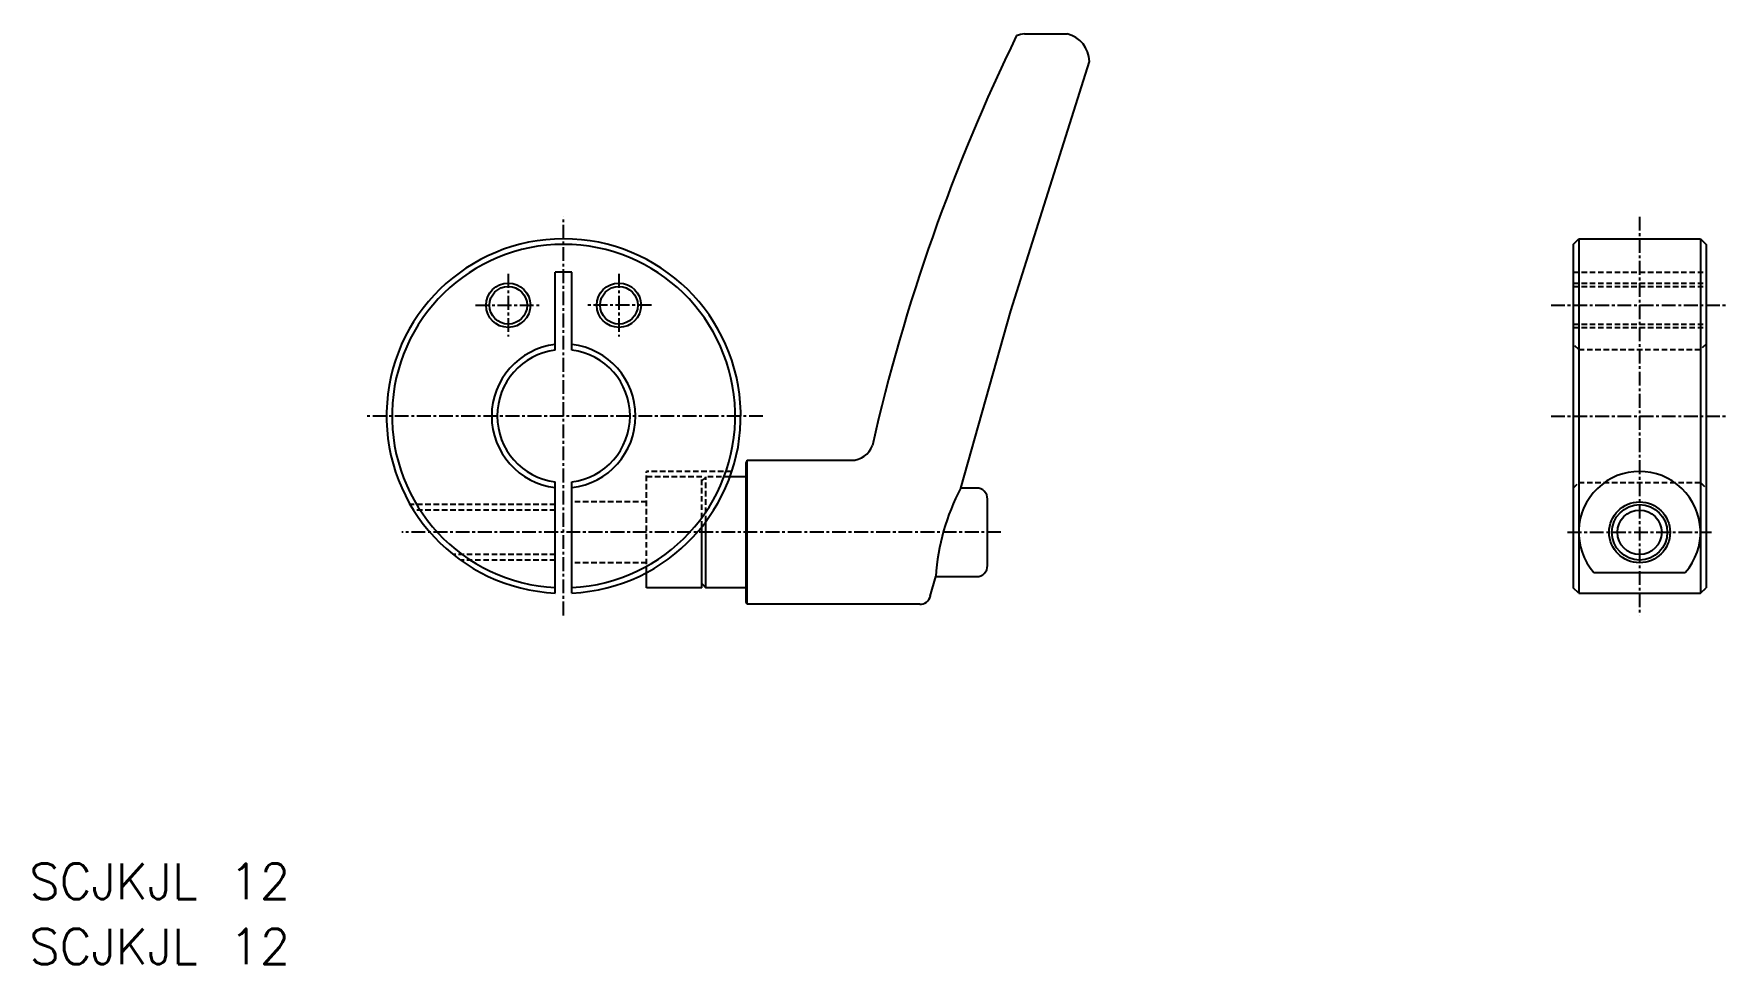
# Model space of a CAD drawing. Extents: x 10 to 163, y -98 to -14.
import ezdxf

# ---------------------------------------------------------------- set-up
doc = ezdxf.new("R2010")
doc.units = 0
doc.linetypes.add('CENTER', pattern=[2, 1.25, -0.25, 0.25, -0.25])
doc.linetypes.add('DASHED', pattern=[0.75, 0.5, -0.25])
doc.layers.get('0').update_dxf_attribs({"linetype": 'CONTINUOUS'})
doc.layers.add('CENTER', color=1, linetype='CENTER')
doc.styles.get("Standard").update_dxf_attribs({"font": 'txt.shx', "bigfont": 'bigfont.shx'})

# ---------------------------------------------------------------- blocks, each defined once
blk = doc.blocks.new('CLDF')
at = {"color": 7, "linetype": 'CONTINUOUS'}
for p, q in [((25.14, 45), (28.99, 45)), ((23.89, 20), (31, 42.52)), ((19.38, 4), (23.89, 20)), ((0.09, 6.5), (0, 6.3)), ((0, -6.3), (0, 6.3)), ((0.09, 6.5), (9.51, 6.5)), ((0.09, -6.5), (0.09, 6.5)), ((20.8, 4), (19.38, 4)), ((21.8, -3), (21.8, 3)), ((16.63, -5.77), (17.13, -4)), ((17.13, -4), (20.8, -4)), ((0.09, -6.5), (0, -6.3)), ((15.67, -6.5), (0.09, -6.5))]:
    blk.add_line(p, q, dxfattribs=at)
for centre, radius, start, end in [((178.43, -30.15), 171.3, 154.0311, 167.1877), ((25.95, 39.05), 6, 97.7241, 104.6825), ((28.43, 42.49), 2.57, 0.645, 77.5412), ((9.51, 8.5), 2, 270, 340.621), ((36.81, -5.22), 19.72, 152.1114, 176.4391), ((20.8, 3), 1, 0, 90), ((20.8, -3), 1, 270, 0), ((15.67, -5.5), 1, 270, 344.2753)]:
    blk.add_arc(centre, radius, start, end, dxfattribs=at)

msp = doc.modelspace()

# ---------------------------------------------------------------- linework, layer by layer
at = {"color": 7, "linetype": 'CONTINUOUS'}
for p, q in [((148.82, -33.04), (149.32, -32.54)), ((148.82, -33.04), (148.82, -64.04)), ((149.32, -32.54), (149.32, -64.54)), ((149.32, -32.54), (160.32, -32.54)), ((160.32, -32.54), (160.32, -64.54)), ((160.32, -32.54), (160.82, -33.04)), ((160.82, -33.04), (160.82, -64.04)), ((56.86, -42.58), (56.86, -35.54)), ((58.36, -35.54), (56.86, -35.54)), ((58.36, -42.58), (58.36, -35.54)), ((56.86, -64.52), (56.86, -54.49)), ((58.36, -64.52), (58.36, -54.49)), ((74.11, -54.04), (72.63, -54.04)), ((70.47, -64.04), (70.47, -58.05)), ((70.11, -64.04), (70.11, -58.52)), ((65.11, -64.04), (65.11, -62.67)), ((150.69, -62.67), (158.95, -62.67)), ((70.11, -64.04), (65.11, -64.04)), ((70.11, -63.67), (70.47, -64.04)), ((74.11, -64.04), (70.47, -64.04)), ((149.32, -64.54), (148.82, -64.04)), ((160.32, -64.54), (160.82, -64.04)), ((149.32, -64.54), (160.32, -64.54))]:
    msp.add_line(p, q, dxfattribs=at)
at = {"color": 3, "linetype": 'DASHED'}
for p, q in [((148.82, -35.54), (160.82, -35.54)), ((148.82, -36.54), (160.82, -36.54)), ((148.82, -36.84), (160.82, -36.84)), ((148.82, -40.24), (160.82, -40.24)), ((148.82, -40.54), (160.82, -40.54)), ((149.32, -42.54), (148.82, -42.04)), ((149.32, -42.54), (160.32, -42.54)), ((160.82, -42.04), (160.32, -42.54)), ((65.11, -62.67), (65.11, -53.54)), ((72.8, -53.54), (65.11, -53.54)), ((70.11, -54.04), (65.11, -54.04)), ((70.11, -58.52), (70.11, -54.04)), ((70.11, -54.4), (70.47, -54.04)), ((70.47, -58.05), (70.47, -54.04)), ((72.63, -54.04), (70.47, -54.04)), ((148.82, -55.04), (149.32, -54.54)), ((149.32, -54.54), (160.32, -54.54)), ((160.32, -54.54), (160.82, -55.04)), ((56.86, -56.54), (43.75, -56.54)), ((65.11, -56.29), (58.36, -56.29)), ((56.86, -57.04), (44.05, -57.04)), ((56.86, -61.04), (47.62, -61.04)), ((56.86, -61.54), (48.28, -61.54)), ((65.11, -61.79), (58.36, -61.79))]:
    msp.add_line(p, q, dxfattribs=at)
at = {"color": 3, "linetype": 'CONTINUOUS'}
for centre, radius in [((52.61, -38.54), 2), ((62.61, -38.54), 2), ((154.82, -59.04), 2.5)]:
    msp.add_circle(centre, radius, dxfattribs=at)
at = {"color": 7, "linetype": 'CONTINUOUS'}
for centre, radius in [((52.61, -38.54), 1.7), ((62.61, -38.54), 1.7), ((154.82, -59.04), 2.75), ((154.82, -59.04), 2)]:
    msp.add_circle(centre, radius, dxfattribs=at)
for centre, radius, start, end in [((57.61, -48.54), 16, 272.6867, 267.3133), ((57.61, -48.54), 15.5, 272.7735, 267.2265), ((57.61, -48.54), 6.5, 96.6258, 263.3742), ((57.61, -48.54), 6, 97.1808, 262.8192), ((57.61, -48.54), 6.5, 276.6258, 83.3742), ((57.61, -48.54), 6, 277.1808, 82.8192), ((154.82, -59.04), 5.5, 318.6544, 221.3456)]:
    msp.add_arc(centre, radius, start, end, dxfattribs=at)
at = {"layer": 'CENTER', "color": 1, "linetype": 'CENTER'}
for p, q in [((57.61, -66.54), (57.61, -30.54)), ((154.82, -30.54), (154.82, -66.54)), ((52.61, -35.7), (52.61, -41.37)), ((62.61, -35.7), (62.61, -41.37)), ((49.65, -38.54), (55.56, -38.54)), ((65.56, -38.54), (59.65, -38.54)), ((146.82, -38.54), (162.82, -38.54)), ((75.61, -48.54), (39.61, -48.54)), ((146.82, -48.54), (162.82, -48.54)), ((97.11, -59.04), (42.98, -59.04)), ((148.32, -59.04), (161.32, -59.04))]:
    msp.add_line(p, q, dxfattribs=at)

# ---------------------------------------------------------------- block references
at = {"color": 7, "linetype": 'CONTINUOUS'}
msp.add_blockref('CLDF', (74.11, -59.04), dxfattribs=at)

# ---------------------------------------------------------------- texts
for p in [(9.34, -92.15), (9.34, -98.03)]:
    msp.add_text('SCJKJL 12', height=3.2, dxfattribs=at).set_placement(p)

doc.saveas('drawing.dxf')
